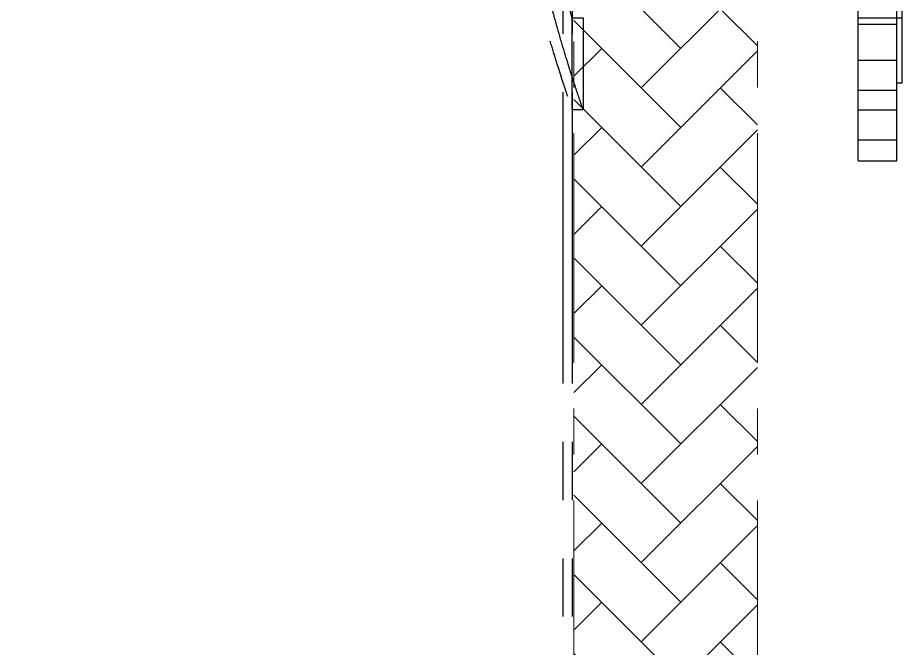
# Model space of a CAD drawing. Header units: millimetres. Extents: x -46397 to 283259, y -8690 to 23983.
# Drawn here: x -19392.3 to -18910.2, y 21253.3 to 21596.9 of the extents above; entities that cross this region are included whole.
import ezdxf
from ezdxf.enums import TextEntityAlignment as Align

# ---------------------------------------------------------------- set-up
doc = ezdxf.new("R2010")
doc.units = ezdxf.units.MM
doc.linetypes.add('CENTER', pattern=[2, 1.25, -0.25, 0.25, -0.25])
doc.linetypes.add('PHANTOM', pattern=[63.5, 31.75, -6.35, 6.35, -6.35, 6.35, -6.35])
doc.layers.add('DUONGTAM', color=1, linetype='CENTER', lineweight=0)
doc.styles.add('Tahoma', font='tahoma.ttf')
doc.styles.add('Text_nameplate', font='arial.ttf', dxfattribs={"width": 0.9, "height": 2.5})

# ---------------------------------------------------------------- blocks, each defined once
blk = doc.blocks.new('BO-1')
at = {"color": 251, "linetype": 'PHANTOM', "ltscale": 5, "extrusion": (6.89019e-16, 1, 0)}
for p, q in [((600, 3233.61), (600, 1733.61)), ((605, 3233.61), (605, 1733.61)), ((761, 2243.61), (761, 2723.61)), ((782, 2243.61), (782, 2723.61)), ((785, 2286.11), (785, 2681.11)), ((605, 2271.66), (605, 2321.64)), ((605, 2321.64), (611, 2321.64)), ((611, 2321.64), (611, 2271.66)), ((761, 2321.66), (785, 2321.66)), ((761, 2318.09), (782, 2318.09)), ((761, 2298.48), (782, 2298.48)), ((782, 2286.11), (785, 2286.11)), ((761, 2282.11), (782, 2282.11)), ((605, 2271.66), (611, 2271.66)), ((761, 2271.48), (782, 2271.48)), ((761, 2255.11), (782, 2255.11)), ((761, 2243.61), (782, 2243.61))]:
    blk.add_line(p, q, dxfattribs=at)
at = {"color": 251, "linetype": 'PHANTOM', "ltscale": 5}
for points, knots in [([(605, 2321.64), (605, 2321.64), (604.93, 2321.88), (604.66, 2322.89), (604.46, 2323.65), (603.92, 2325.71), (603.58, 2327.01), (602.77, 2330.13), (602.31, 2331.95), (601.28, 2336.09), (600.72, 2338.41), (599.51, 2343.51), (598.86, 2346.28), (597.53, 2352.22), (596.84, 2355.38), (595.45, 2362.02), (594.75, 2365.5), (593.36, 2372.66), (592.66, 2376.47), (591.26, 2384.52), (590.56, 2388.75), (589.21, 2397.57), (588.55, 2402.16), (587.32, 2411.63), (586.74, 2416.51), (585.68, 2426.47), (585.21, 2431.57), (584.38, 2441.89), (584.03, 2447.11), (583.47, 2457.59), (583.25, 2462.85), (582.98, 2473.31), (582.91, 2478.5), (582.91, 2488.73), (582.98, 2493.92), (583.25, 2504.38), (583.47, 2509.64), (584.03, 2520.12), (584.38, 2525.34), (585.21, 2535.66), (585.68, 2540.75), (586.74, 2550.72), (587.32, 2555.6), (588.55, 2565.07), (589.21, 2569.66), (590.56, 2578.48), (591.26, 2582.71), (592.66, 2590.76), (593.36, 2594.57), (594.75, 2601.73), (595.45, 2605.21), (596.84, 2611.85), (597.53, 2615.01), (598.86, 2620.95), (599.51, 2623.72), (600.72, 2628.81), (601.28, 2631.13), (602.31, 2635.28), (602.77, 2637.1), (603.58, 2640.22), (603.92, 2641.52), (604.46, 2643.58), (604.66, 2644.34), (604.93, 2645.35), (605, 2645.59), (605, 2645.59)], [245.354851, 245.354851, 245.354851, 245.354851, 260.688107, 260.688107, 276.021362, 276.021362, 291.354617, 291.354617, 306.687872, 306.687872, 322.021128, 322.021128, 337.354383, 337.354383, 352.687638, 352.687638, 368.020893, 368.020893, 383.356994, 383.356994, 398.693096, 398.693096, 414.029197, 414.029197, 429.365298, 429.365298, 444.701399, 444.701399, 460.0375, 460.0375, 475.373602, 475.373602, 490.709703, 490.709703, 506.045804, 506.045804, 521.381905, 521.381905, 536.718006, 536.718006, 552.054107, 552.054107, 567.390209, 567.390209, 582.72631, 582.72631, 598.062411, 598.062411, 613.398512, 613.398512, 628.731767, 628.731767, 644.065023, 644.065023, 659.398278, 659.398278, 674.731533, 674.731533, 690.064788, 690.064788, 705.398044, 705.398044, 720.731299, 720.731299, 736.064554, 736.064554, 736.064554, 736.064554]), ([(571.82, 2560.33), (571.15, 2555.32), (570.53, 2550.24), (569.25, 2538.35), (568.63, 2531.51), (567.64, 2517.77), (567.27, 2510.87), (566.77, 2497.15), (566.65, 2490.33), (566.65, 2476.9), (566.77, 2470.07), (567.27, 2456.36), (567.64, 2449.46), (568.63, 2435.72), (569.25, 2428.88), (570.71, 2415.37), (571.55, 2408.71), (573.4, 2395.67), (574.42, 2389.29), (576.58, 2376.92), (577.72, 2370.93), (580.08, 2359.41), (581.29, 2353.89), (583.72, 2343.39), (584.94, 2338.42), (587.33, 2329.07), (588.54, 2324.54), (590.95, 2315.87), (592.14, 2311.73), (594.44, 2303.97), (595.55, 2300.35), (597.63, 2293.68), (598.61, 2290.64), (600.38, 2285.22), (601.17, 2282.83), (602.55, 2278.73), (603.14, 2277.03), (604.07, 2274.32), (604.42, 2273.31), (604.88, 2271.98), (605, 2271.66), (605, 2271.66)], [568.89586, 568.89586, 568.89586, 568.89586, 584.216346, 584.216346, 604.368104, 604.368104, 624.519862, 624.519862, 644.67162, 644.67162, 664.823378, 664.823378, 684.975136, 684.975136, 705.126893, 705.126893, 725.278651, 725.278651, 745.430409, 745.430409, 765.582167, 765.582167, 785.733925, 785.733925, 805.885683, 805.885683, 826.025901, 826.025901, 846.166119, 846.166119, 866.306338, 866.306338, 886.446556, 886.446556, 906.586775, 906.586775, 926.726993, 926.726993, 946.867211, 946.867211, 967.00743, 967.00743, 967.00743, 967.00743]), ([(611, 2271.66), (611, 2271.66), (610.88, 2271.98), (610.43, 2273.31), (610.08, 2274.32), (609.16, 2277.02), (608.58, 2278.73), (607.21, 2282.82), (606.42, 2285.21), (604.67, 2290.64), (603.7, 2293.68), (601.64, 2300.34), (600.54, 2303.97), (598.27, 2311.73), (597.09, 2315.87), (594.71, 2324.54), (593.51, 2329.07), (591.15, 2338.42), (589.94, 2343.39), (587.53, 2353.89), (586.33, 2359.41), (584, 2370.93), (582.87, 2376.93), (580.73, 2389.3), (579.73, 2395.68), (577.89, 2408.71), (577.06, 2415.38), (575.62, 2428.88), (575.01, 2435.73), (574.03, 2449.46), (573.66, 2456.36), (573.17, 2470.08), (573.06, 2476.9), (573.06, 2483.61)], [966.821393, 966.821393, 966.821393, 966.821393, 986.957974, 986.957974, 1007.094554, 1007.094554, 1027.231135, 1027.231135, 1047.367716, 1047.367716, 1067.504296, 1067.504296, 1087.640877, 1087.640877, 1107.777458, 1107.777458, 1127.914038, 1127.914038, 1148.061682, 1148.061682, 1168.209326, 1168.209326, 1188.356971, 1188.356971, 1208.504615, 1208.504615, 1228.652259, 1228.652259, 1248.799903, 1248.799903, 1268.947547, 1268.947547, 1289.095191, 1289.095191, 1289.095191, 1289.095191]), ([(589.13, 2483.61), (589.13, 2478.5), (589.2, 2473.31), (589.48, 2462.85), (589.68, 2457.59), (590.24, 2447.11), (590.59, 2441.89), (591.41, 2431.57), (591.88, 2426.48), (592.92, 2416.51), (593.5, 2411.63), (594.72, 2402.16), (595.37, 2397.57), (596.71, 2388.75), (597.4, 2384.52), (598.78, 2376.47), (599.48, 2372.66), (600.85, 2365.5), (601.54, 2362.02), (602.92, 2355.38), (603.6, 2352.22), (604.92, 2346.28), (605.56, 2343.51), (606.76, 2338.41), (607.32, 2336.09), (608.34, 2331.95), (608.8, 2330.13), (609.59, 2327.01), (609.93, 2325.71), (610.46, 2323.65), (610.66, 2322.89), (610.93, 2321.88), (611, 2321.64), (611, 2321.64)], [0, 0, 0, 0, 15.334405, 15.334405, 30.66881, 30.66881, 46.003215, 46.003215, 61.33762, 61.33762, 76.672025, 76.672025, 92.00643, 92.00643, 107.340835, 107.340835, 122.67524, 122.67524, 138.006913, 138.006913, 153.338587, 153.338587, 168.67026, 168.67026, 184.001933, 184.001933, 199.333607, 199.333607, 214.66528, 214.66528, 229.996953, 229.996953, 245.328627, 245.328627, 245.328627, 245.328627])]:
    blk.add_open_spline(points, degree=3, knots=knots, dxfattribs=at)
at = {"color": 251, "linetype": 'PHANTOM', "ltscale": 5, "style": 'Text_nameplate', "width": 0.9, "flags": 2}
blk.add_attdef('SPEC.', text='', height=2.5, dxfattribs=at).set_placement((282.5, 89.67), align=Align.MIDDLE_CENTER)
at = {"color": 251, "linetype": 'PHANTOM', "ltscale": 5, "style": 'Tahoma'}
for tag, height, p in [('PROJECT_CODE', 2.4, (245, 77.99)), ('DESIGN_PRESSURE', 2.61, (320, 77.99)), ('SERIAL_NO.', 2.61, (245, 69.45)), ('MAX_WORKING_PRESS', 2.61, (320, 69.45)), ('YEAR', 2.61, (245, 60.92)), ('TEST_PRES.', 2.61, (320, 60.92)), ('VOLUME', 2.61, (245, 52.38)), ('MAX_WORKING_TEMP.', 2.61, (320, 52.38))]:
    blk.add_attdef(tag, text='', height=height, dxfattribs=at).set_placement(p, align=Align.MIDDLE_CENTER)

msp = doc.modelspace()

# ---------------------------------------------------------------- hatches: boundary and pattern name
h = msp.add_hatch()
h.set_pattern_fill('AR-HBONE', color=1, scale=0.3)
h.set_pattern_definition([(45, (0, 17679.127), (0, 43.10523), [91.44, -30.48]), (135, (21.553, 17700.68), (4e-15, 43.10523), [91.44, -30.48])])
edge = h.paths.add_edge_path()
edge.add_arc((-19299.06, 22560.37), 309.87, 359.6667, 423.117)
edge.add_arc((-19695.19, 21778.91), 1186, 63.1183, 116.88159)
edge.add_arc((-20091.33, 22560.37), 309.87, 116.8828, 180.3331)
edge.add_line((-20401.19, 22558.57), (-20401.19, 20959.22))
edge.add_arc((-20091.33, 20957.42), 309.87, 179.6666, 243.1169)
edge.add_arc((-19695.19, 21738.88), 1186, 243.11829, 296.88158)
edge.add_arc((-19299.06, 20957.42), 309.87, 296.8828, 360.3331)
edge.add_line((-18989.19, 20959.22), (-18989.19, 22558.57))
edge = h.paths.add_edge_path(flags=16)
edge.add_arc((-20091.33, 20957.42), 209.87, 179.5949, 243.1169, ccw=False)
edge.add_line((-20301.19, 20958.9), (-20301.19, 22558.89))
edge.add_arc((-20091.33, 22560.37), 209.87, 116.8831, 180.4051, ccw=False)
edge.add_arc((-19695.19, 21778.91), 1086, 63.11836, 116.88165, ccw=False)
edge.add_arc((-19299.06, 22560.37), 209.87, -0.4051, 63.117, ccw=False)
edge.add_line((-19089.19, 22558.89), (-19089.19, 20958.9))
edge.add_arc((-19299.06, 20957.42), 209.87, -63.117, 0.4051, ccw=False)
edge.add_arc((-19695.19, 21738.88), 1086, 243.11835, 296.88164, ccw=False)

# ---------------------------------------------------------------- linework, layer by layer
at = {"layer": 'DUONGTAM', "color": 5, "lineweight": 0, "ltscale": 100, "elevation": -1.5}
msp.add_lwpolyline([(-20401.19, 22508.9), (-20401.19, 21008.9), (-20401.19, 20959.22, 0.284151), (-20231.45, 20681.04, 0.238987), (-19158.95, 20681.04, 0.284152), (-18989.19, 20959.22), (-18989.19, 21008.9), (-18989.19, 22508.9), (-18989.19, 22558.57, 0.284152), (-19158.94, 22836.75, 0.238987), (-20231.44, 22836.75, 0.284151), (-20401.19, 22558.57)], format="xyb", close=True, dxfattribs=at)
msp.add_lwpolyline([(-20301.19, 22508.9), (-20301.19, 21008.9), (-20301.19, 20958.9, 0.28449), (-20186.23, 20770.23, 0.238987), (-19204.16, 20770.23, 0.28449), (-19089.19, 20958.9), (-19089.19, 21008.9), (-19089.19, 22508.9), (-19089.19, 22558.89, 0.28449), (-19204.16, 22747.56, 0.238987), (-20186.23, 22747.56, 0.28449), (-20301.19, 22558.89), (-20301.19, 22508.9)], format="xyb", dxfattribs=at)

# ---------------------------------------------------------------- block references
msp.add_blockref('BO-1', (-19695.19, 19275.21, -1.5))

doc.saveas('drawing.dxf')
